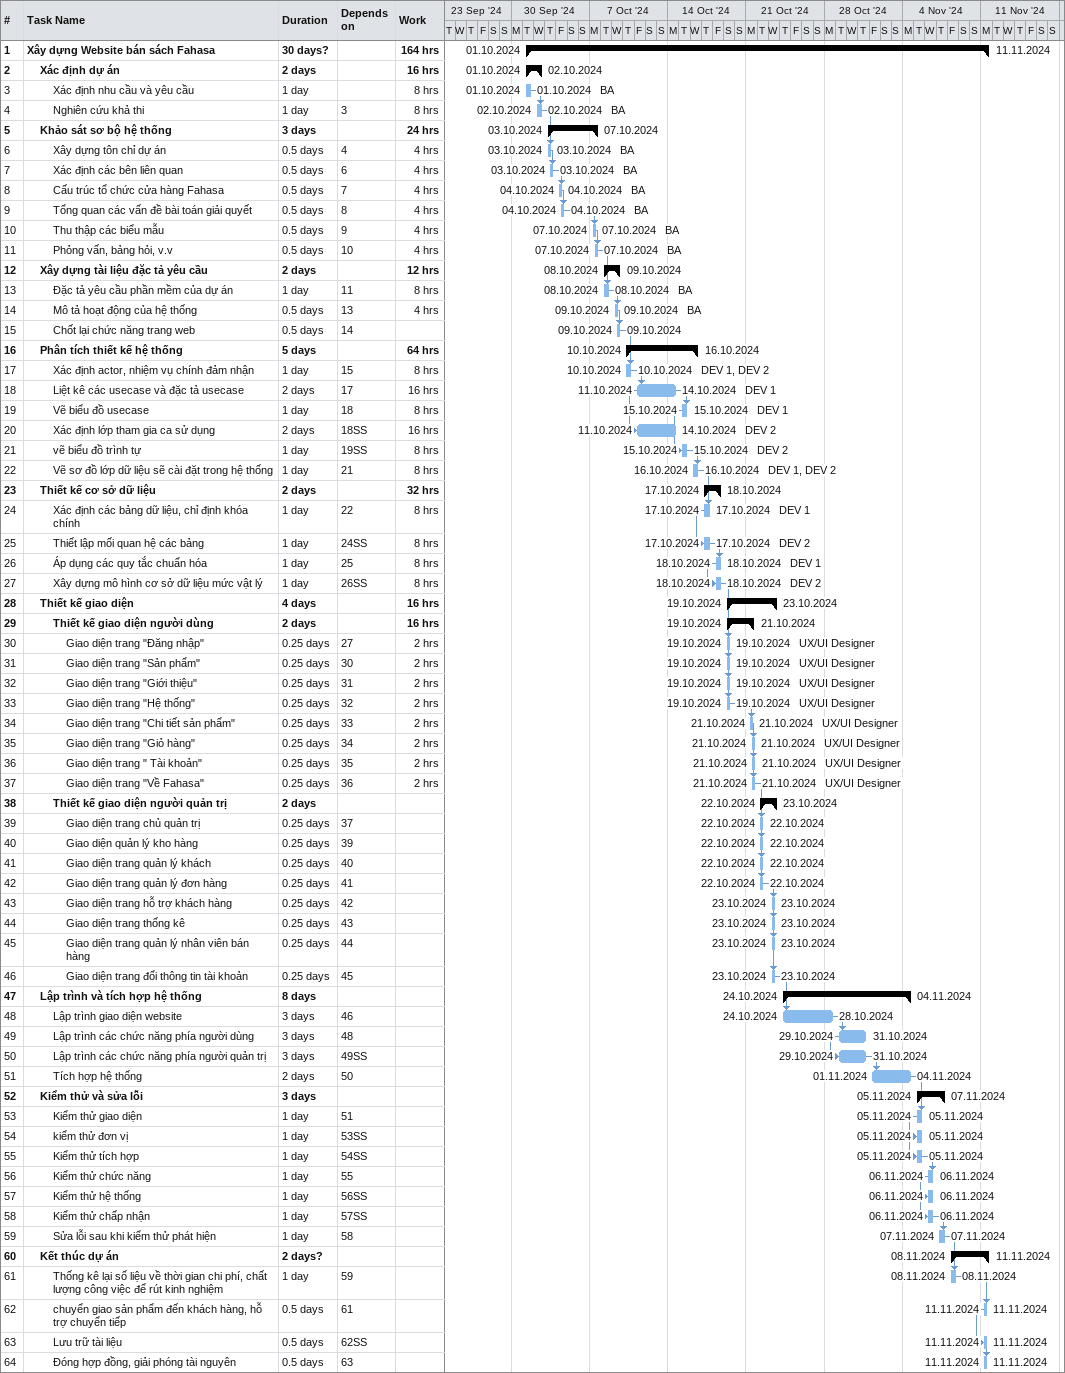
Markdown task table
| ID | Level | Task | Duration | Start | Finish | Predecessors | Resources | Work (h) |
|---|---|---|---|---|---|---|---|---|
| 1 | 1 | **Xây dựng Website bán sách Fahasa** | 30d? | 2024-10-01 | 2024-11-11 |  |  | 164 |
| 2 | 2 | **Xác định dự án** | 2d | 2024-10-01 | 2024-10-02 |  |  | 16 |
| 3 | 3 | Xác định nhu cầu và yêu cầu | 1d | 2024-10-01 | 2024-10-01 |  | BA | 8 |
| 4 | 3 | Nghiên cứu khả thi | 1d | 2024-10-02 | 2024-10-02 | 3 | BA | 8 |
| 5 | 2 | **Khảo sát sơ bộ hệ thống** | 3d | 2024-10-03 | 2024-10-07 |  |  | 24 |
| 6 | 3 | Xây dựng tôn chỉ dự án | 0.5d | 2024-10-03 | 2024-10-03 | 4 | BA | 4 |
| 7 | 3 | Xác định các bên liên quan | 0.5d | 2024-10-03 | 2024-10-03 | 6 | BA | 4 |
| 8 | 3 | Cấu trúc tổ chức cửa hàng Fahasa | 0.5d | 2024-10-04 | 2024-10-04 | 7 | BA | 4 |
| 9 | 3 | Tổng quan các vấn đề bài toán giải quyết | 0.5d | 2024-10-04 | 2024-10-04 | 8 | BA | 4 |
| 10 | 3 | Thu thập các biểu mẫu | 0.5d | 2024-10-07 | 2024-10-07 | 9 | BA | 4 |
| 11 | 3 | Phỏng vấn, bảng hỏi, v.v | 0.5d | 2024-10-07 | 2024-10-07 | 10 | BA | 4 |
| 12 | 2 | **Xây dựng tài liệu đặc tả yêu cầu** | 2d | 2024-10-08 | 2024-10-09 |  |  | 12 |
| 13 | 3 | Đặc tả yêu cầu phần mềm của dự án | 1d | 2024-10-08 | 2024-10-08 | 11 | BA | 8 |
| 14 | 3 | Mô tả hoạt động của hệ thống | 0.5d | 2024-10-09 | 2024-10-09 | 13 | BA | 4 |
| 15 | 3 | Chốt lại chức năng trang web | 0.5d | 2024-10-09 | 2024-10-09 | 14 |  |  |
| 16 | 2 | **Phân tích thiết kế hệ thống** | 5d | 2024-10-10 | 2024-10-16 |  |  | 64 |
| 17 | 3 | Xác định actor, nhiệm vụ chính đảm nhận | 1d | 2024-10-10 | 2024-10-10 | 15 | DEV 1, DEV 2 | 8 |
| 18 | 3 | Liệt kê các usecase và đặc tả usecase | 2d | 2024-10-11 | 2024-10-14 | 17 | DEV 1 | 16 |
| 19 | 3 | Vẽ biểu đồ usecase | 1d | 2024-10-15 | 2024-10-15 | 18 | DEV 1 | 8 |
| 20 | 3 | Xác định lớp tham gia ca sử dụng | 2d | 2024-10-11 | 2024-10-14 | 18SS | DEV 2 | 16 |
| 21 | 3 | vẽ biểu đồ trình tự | 1d | 2024-10-15 | 2024-10-15 | 19SS | DEV 2 | 8 |
| 22 | 3 | Vẽ sơ đồ lớp dữ liệu sẽ cài đặt trong hệ thống | 1d | 2024-10-16 | 2024-10-16 | 21 | DEV 1, DEV 2 | 8 |
| 23 | 2 | **Thiết kế cơ sở dữ liệu** | 2d | 2024-10-17 | 2024-10-18 |  |  | 32 |
| 24 | 3 | Xác định các bảng dữ liệu, chỉ định khóa chính | 1d | 2024-10-17 | 2024-10-17 | 22 | DEV 1 | 8 |
| 25 | 3 | Thiết lập mối quan hệ các bảng | 1d | 2024-10-17 | 2024-10-17 | 24SS | DEV 2 | 8 |
| 26 | 3 | Áp dụng các quy tắc chuẩn hóa | 1d | 2024-10-18 | 2024-10-18 | 25 | DEV 1 | 8 |
| 27 | 3 | Xây dựng mô hình cơ sở dữ liệu mức vật lý | 1d | 2024-10-18 | 2024-10-18 | 26SS | DEV 2 | 8 |
| 28 | 2 | **Thiết kế giao diện** | 4d | 2024-10-19 | 2024-10-23 |  |  | 16 |
| 29 | 3 | **Thiết kế giao diện người dùng** | 2d | 2024-10-19 | 2024-10-21 |  |  | 16 |
| 30 | 4 | Giao diện trang "Đăng nhập" | 0.25d | 2024-10-19 | 2024-10-19 | 27 | UX/UI Designer | 2 |
| 31 | 4 | Giao diện trang "Sản phẩm" | 0.25d | 2024-10-19 | 2024-10-19 | 30 | UX/UI Designer | 2 |
| 32 | 4 | Giao diện trang "Giới thiệu" | 0.25d | 2024-10-19 | 2024-10-19 | 31 | UX/UI Designer | 2 |
| 33 | 4 | Giao diện trang "Hệ thống" | 0.25d | 2024-10-19 | 2024-10-19 | 32 | UX/UI Designer | 2 |
| 34 | 4 | Giao diện trang "Chi tiết sản phẩm" | 0.25d | 2024-10-21 | 2024-10-21 | 33 | UX/UI Designer | 2 |
| 35 | 4 | Giao diện trang "Giỏ hàng" | 0.25d | 2024-10-21 | 2024-10-21 | 34 | UX/UI Designer | 2 |
| 36 | 4 | Giao diện trang " Tài khoản" | 0.25d | 2024-10-21 | 2024-10-21 | 35 | UX/UI Designer | 2 |
| 37 | 4 | Giao diện trang "Về Fahasa" | 0.25d | 2024-10-21 | 2024-10-21 | 36 | UX/UI Designer | 2 |
| 38 | 3 | **Thiết kế giao diện người quản trị** | 2d | 2024-10-22 | 2024-10-23 |  |  |  |
| 39 | 4 | Giao diện trang chủ quản trị | 0.25d | 2024-10-22 | 2024-10-22 | 37 |  |  |
| 40 | 4 | Giao diện quản lý kho hàng | 0.25d | 2024-10-22 | 2024-10-22 | 39 |  |  |
| 41 | 4 | Giao diện trang quản lý khách | 0.25d | 2024-10-22 | 2024-10-22 | 40 |  |  |
| 42 | 4 | Giao diện trang quản lý đơn hàng | 0.25d | 2024-10-22 | 2024-10-22 | 41 |  |  |
| 43 | 4 | Giao diện trang hỗ trợ khách hàng | 0.25d | 2024-10-23 | 2024-10-23 | 42 |  |  |
| 44 | 4 | Giao diện trang thống kê | 0.25d | 2024-10-23 | 2024-10-23 | 43 |  |  |
| 45 | 4 | Giao diện trang quản lý nhân viên bán hàng | 0.25d | 2024-10-23 | 2024-10-23 | 44 |  |  |
| 46 | 4 | Giao diện trang đổi thông tin tài khoản | 0.25d | 2024-10-23 | 2024-10-23 | 45 |  |  |
| 47 | 2 | **Lập trình và tích hợp hệ thống** | 8d | 2024-10-24 | 2024-11-04 |  |  |  |
| 48 | 3 | Lập trình giao diện website | 3d | 2024-10-24 | 2024-10-28 | 46 |  |  |
| 49 | 3 | Lập trình các chức năng phía người dùng | 3d | 2024-10-29 | 2024-10-31 | 48 |  |  |
| 50 | 3 | Lập trình các chức năng phía người quản trị | 3d | 2024-10-29 | 2024-10-31 | 49SS |  |  |
| 51 | 3 | Tích hợp hệ thống | 2d | 2024-11-01 | 2024-11-04 | 50 |  |  |
| 52 | 2 | **Kiểm thử và sửa lỗi** | 3d | 2024-11-05 | 2024-11-07 |  |  |  |
| 53 | 3 | Kiểm thử giao diện | 1d | 2024-11-05 | 2024-11-05 | 51 |  |  |
| 54 | 3 | kiểm thử đơn vị | 1d | 2024-11-05 | 2024-11-05 | 53SS |  |  |
| 55 | 3 | Kiểm thử tích hợp | 1d | 2024-11-05 | 2024-11-05 | 54SS |  |  |
| 56 | 3 | Kiểm thử chức năng | 1d | 2024-11-06 | 2024-11-06 | 55 |  |  |
| 57 | 3 | Kiểm thử hệ thống | 1d | 2024-11-06 | 2024-11-06 | 56SS |  |  |
| 58 | 3 | Kiểm thử chấp nhận | 1d | 2024-11-06 | 2024-11-06 | 57SS |  |  |
| 59 | 3 | Sửa lỗi sau khi kiểm thử phát hiện | 1d | 2024-11-07 | 2024-11-07 | 58 |  |  |
| 60 | 2 | **Kết thúc dự án** | 2d? | 2024-11-08 | 2024-11-11 |  |  |  |
| 61 | 3 | Thống kê lại số liệu về thời gian chi phí, chất lượng công việc để rút kinh nghiệm | 1d | 2024-11-08 | 2024-11-08 | 59 |  |  |
| 62 | 3 | chuyển giao sản phẩm đến khách hàng, hỗ trợ chuyển tiếp | 0.5d | 2024-11-11 | 2024-11-11 | 61 |  |  |
| 63 | 3 | Lưu trữ tài liệu | 0.5d | 2024-11-11 | 2024-11-11 | 62SS |  |  |
| 64 | 3 | Đóng hợp đồng, giải phóng tài nguyên | 0.5d | 2024-11-11 | 2024-11-11 | 63 |  |  |
